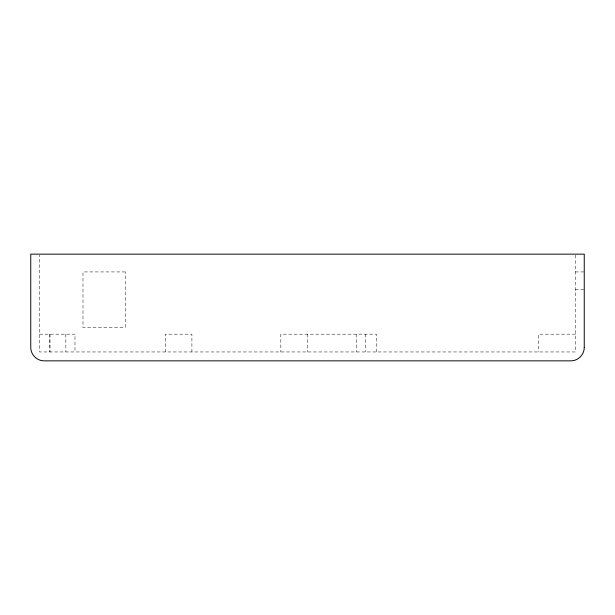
<?xml version="1.0" encoding="UTF-8"?>
<svg xmlns="http://www.w3.org/2000/svg" width="615" height="615" viewBox="0 0 615 615"><rect width="100%" height="100%" fill="white"/><g stroke="black" fill="none" stroke-linecap="round" stroke-linejoin="round"><path stroke-width="0.46" stroke-dasharray="3.08 2.31" d="M575.356 271.93L584.25 271.93M575.356 289.719L584.25 289.719M39.644 334.176L74.984 334.176L74.984 351.957M575.356 334.176L538.679 334.176L538.679 351.957M575.356 255.102L575.356 351.957L39.644 351.957L39.644 255.102M376.411 351.957L376.411 334.176L280.824 334.176L280.824 351.957M365.295 334.176L365.295 351.957M356.4 334.176L356.4 351.957M307.5 334.176L307.5 351.957M191.911 351.957L191.911 334.176L165.235 334.176L165.235 351.957M65.813 334.176L65.874 351.957M49.93 334.176L49.93 351.957M49.869 334.176L49.869 351.957M125.222 271.93L82.987 271.93L82.987 327.503L125.222 327.503L125.222 271.93"/><path stroke-width="0.92" d="M584.25 347.513C584.296 354.647 578.054 360.897 570.912 360.851L44.088 360.851C36.946 360.897 30.704 354.647 30.75 347.513L30.75 254.149L584.25 254.149L584.25 347.513"/></g></svg>
